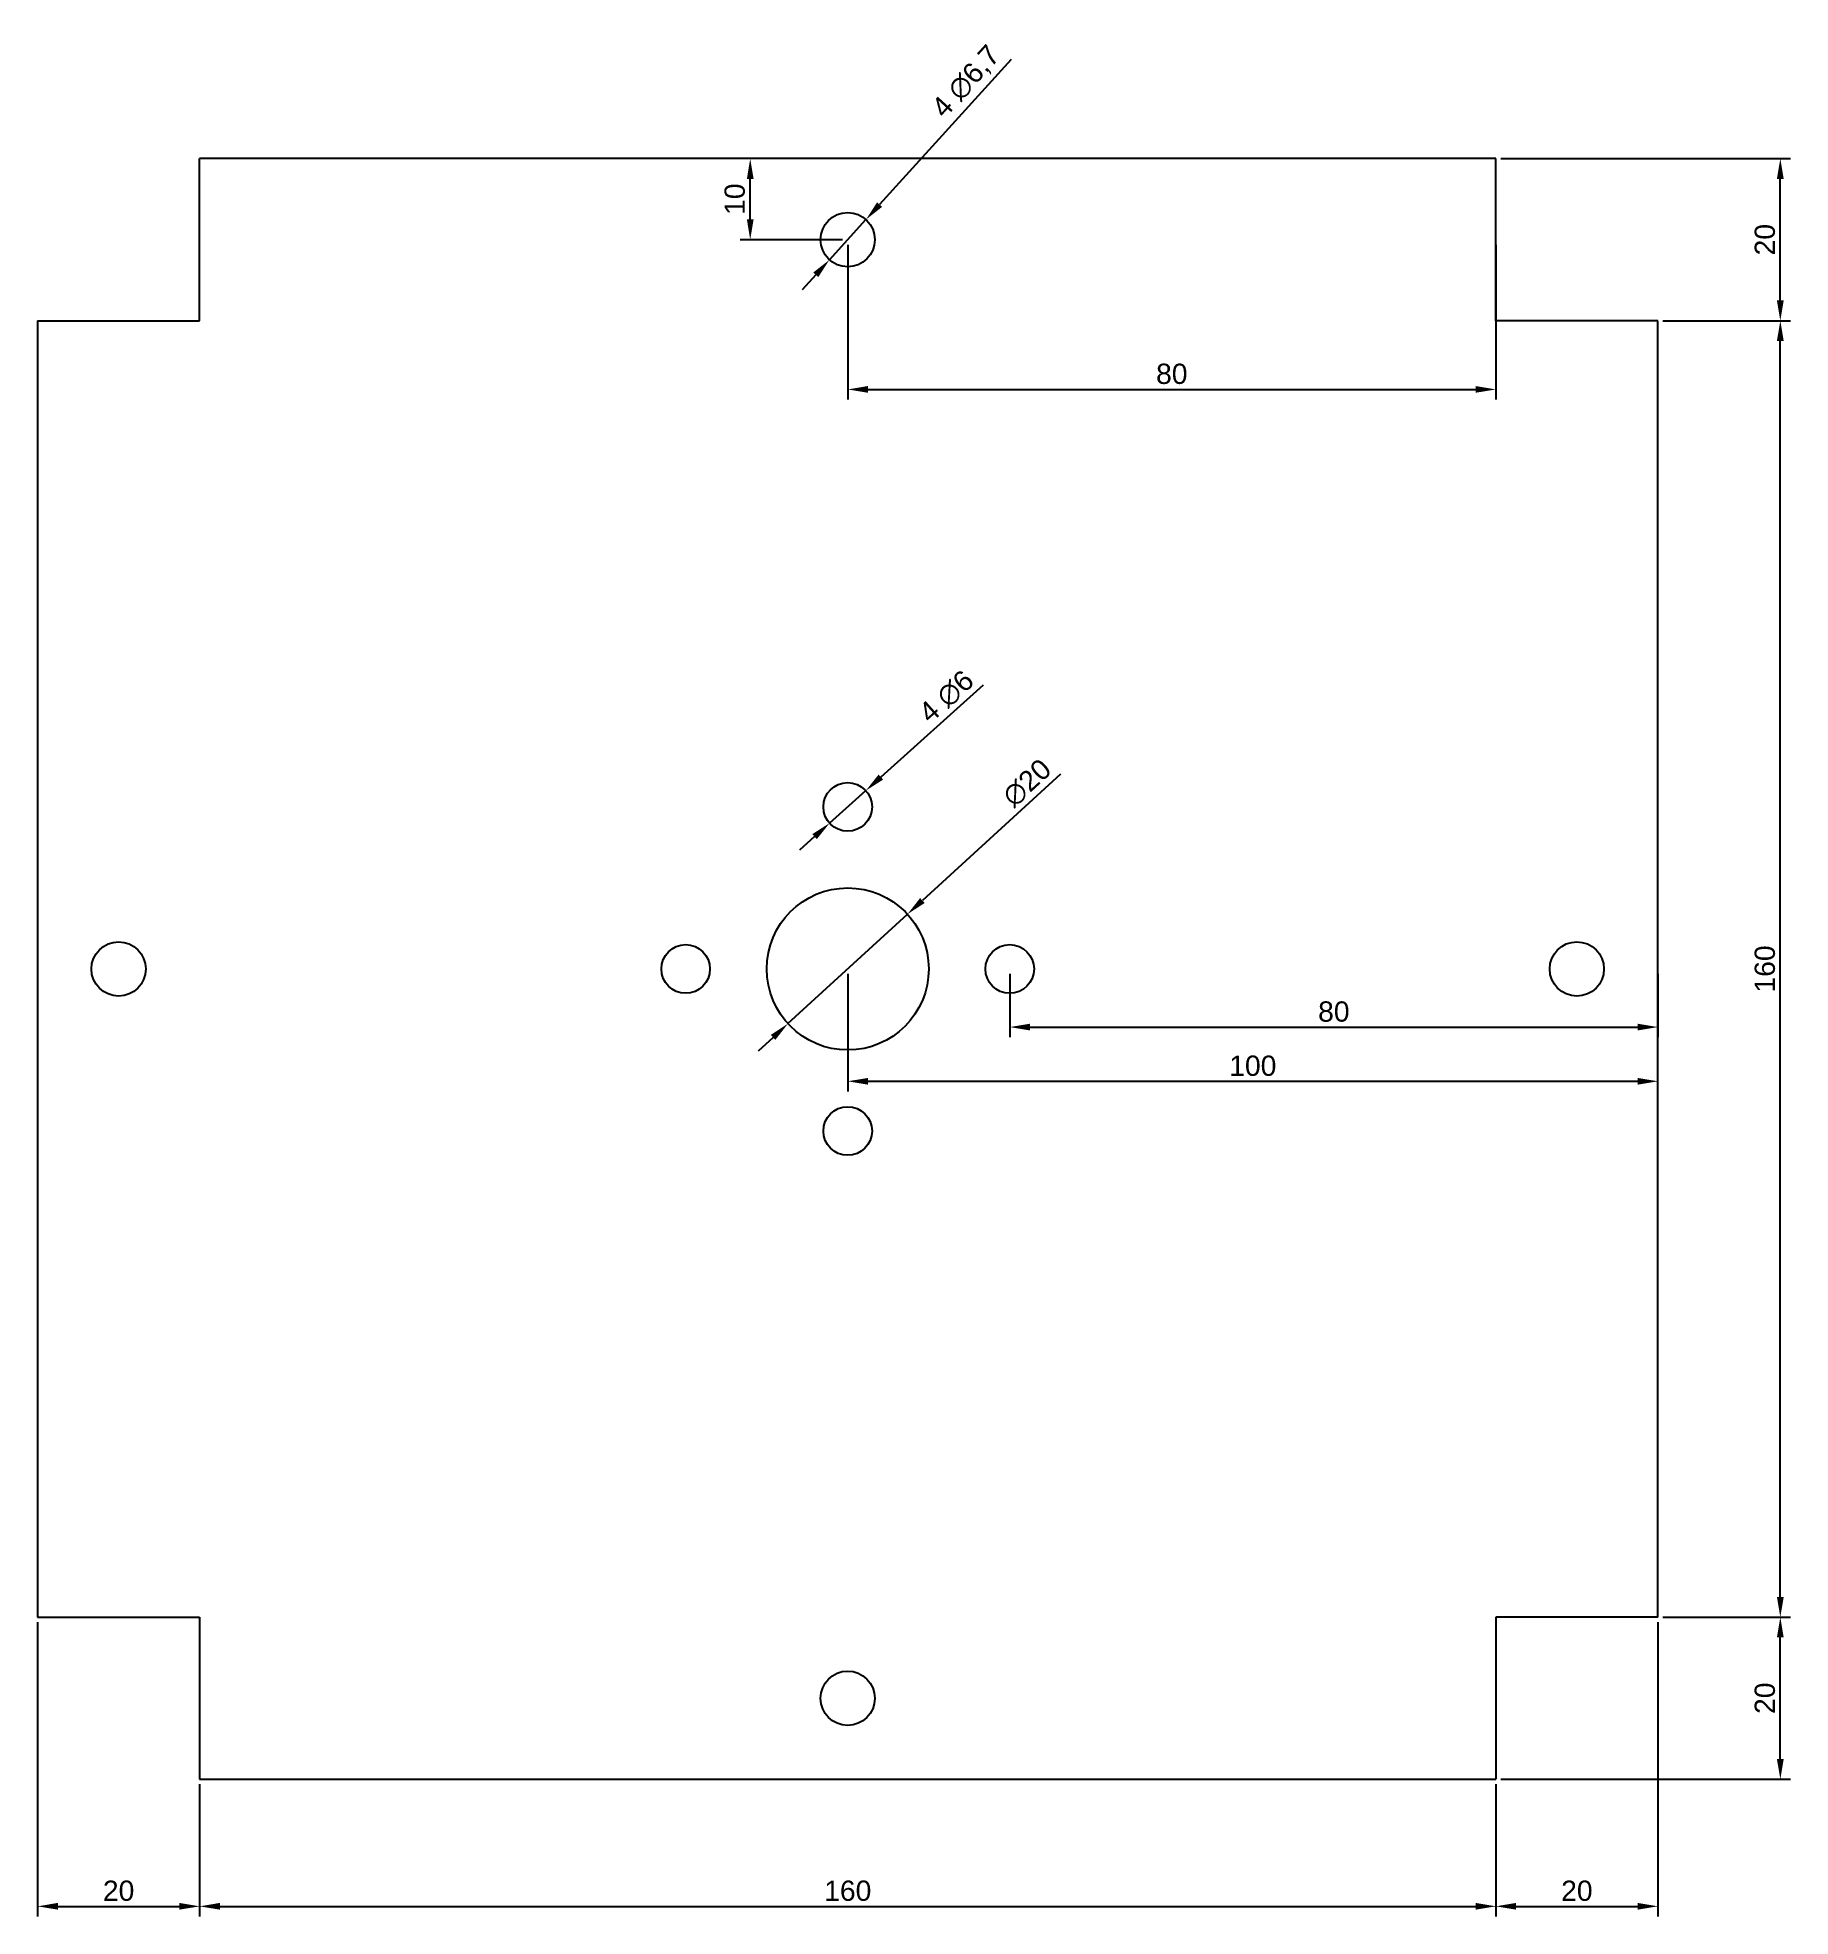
# Model space of a CAD drawing. Header units: inches. Extents: x 3 to 220, y 0 to 232.
import ezdxf

# ---------------------------------------------------------------- set-up
doc = ezdxf.new("R2010")
doc.units = ezdxf.units.IN
doc.header["$MEASUREMENT"] = 0
doc.layers.add('标注', color=2, linetype='Continuous')
doc.styles.get("Standard").update_dxf_attribs({"font": 'arial.ttf'})
doc.dimstyles.new('ISO-25', dxfattribs={"dimtxt": 2.5, "dimasz": 2.5, "dimexe": 1.25, "dimexo": 0.625, "dimtad": 1, "dimtxsty": 'Standard', "dimcen": 2.5, "dimadec": 0, "dimazin": 0, "dimtfac": 1, "dimtmove": 0, "dimatfit": 3, "dimfxl": 1, "dimarcsym": 0})

# ---------------------------------------------------------------- blocks, each defined once
blk = doc.blocks.new('*D17')
at = {"layer": 'Defpoints', "color": 0, "transparency": 16777216}
for p in [(3.46, 37.35), (23.46, 17.35), (23.46, 1.67)]:
    blk.add_point(p, dxfattribs=at)
at = {"layer": '标注', "color": 0, "lineweight": -2, "transparency": 16777216}
for p, q in [((3.46, 36.73), (3.46, 0.42)), ((23.46, 16.73), (23.46, 0.42)), ((5.96, 1.67), (20.96, 1.67))]:
    blk.add_line(p, q, dxfattribs=at)
at = {"layer": '标注', "color": 0, "transparency": 16777216}
for points in [[(5.96, 2.09), (5.96, 1.26), (3.46, 1.67)], [(20.96, 2.09), (20.96, 1.26), (23.46, 1.67)]]:
    blk.add_solid(points, dxfattribs=at)
at = {"layer": '标注', "color": 0, "transparency": 16777216, "insert": (13.46, 3.58), "char_height": 2.5, "attachment_point": 5}
blk.add_mtext('20', dxfattribs=at)
blk = doc.blocks.new('*D18')
at = {"layer": 'Defpoints', "color": 0, "transparency": 16777216}
for p in [(23.46, 17.35), (183.46, 17.35), (183.46, 1.67)]:
    blk.add_point(p, dxfattribs=at)
at = {"layer": '标注', "color": 0, "lineweight": -2, "transparency": 16777216}
for p, q in [((23.46, 16.73), (23.46, 0.42)), ((183.46, 16.73), (183.46, 0.42)), ((25.96, 1.67), (180.96, 1.67))]:
    blk.add_line(p, q, dxfattribs=at)
at = {"layer": '标注', "color": 0, "transparency": 16777216}
for points in [[(25.96, 2.09), (25.96, 1.26), (23.46, 1.67)], [(180.96, 2.09), (180.96, 1.26), (183.46, 1.67)]]:
    blk.add_solid(points, dxfattribs=at)
at = {"layer": '标注', "color": 0, "transparency": 16777216, "insert": (103.46, 3.58), "char_height": 2.5, "attachment_point": 5}
blk.add_mtext('160', dxfattribs=at)
blk = doc.blocks.new('*D19')
at = {"layer": 'Defpoints', "color": 0, "transparency": 16777216}
for p in [(203.46, 37.35), (183.46, 17.35), (203.46, 1.67)]:
    blk.add_point(p, dxfattribs=at)
at = {"layer": '标注', "color": 0, "lineweight": -2, "transparency": 16777216}
for p, q in [((203.46, 36.73), (203.46, 0.42)), ((183.46, 16.73), (183.46, 0.42)), ((185.96, 1.67), (200.96, 1.67))]:
    blk.add_line(p, q, dxfattribs=at)
at = {"layer": '标注', "color": 0, "transparency": 16777216}
for points in [[(185.96, 2.09), (185.96, 1.26), (183.46, 1.67)], [(200.96, 2.09), (200.96, 1.26), (203.46, 1.67)]]:
    blk.add_solid(points, dxfattribs=at)
at = {"layer": '标注', "color": 0, "transparency": 16777216, "insert": (193.46, 3.58), "char_height": 2.5, "attachment_point": 5}
blk.add_mtext('20', dxfattribs=at)
blk = doc.blocks.new('*D15')
at = {"layer": 'Defpoints', "color": 0, "transparency": 16777216}
for p in [(203.46, 37.35), (218.57, 37.35), (183.46, 17.35)]:
    blk.add_point(p, dxfattribs=at)
at = {"layer": '标注', "color": 0, "lineweight": -2, "transparency": 16777216}
for p, q in [((204.08, 37.35), (219.82, 37.35)), ((218.57, 19.85), (218.57, 34.85)), ((184.08, 17.35), (219.82, 17.35))]:
    blk.add_line(p, q, dxfattribs=at)
at = {"layer": '标注', "color": 0, "transparency": 16777216}
for points in [[(218.15, 34.85), (218.99, 34.85), (218.57, 37.35)], [(218.15, 19.85), (218.99, 19.85), (218.57, 17.35)]]:
    blk.add_solid(points, dxfattribs=at)
at = {"layer": '标注', "color": 0, "transparency": 16777216, "insert": (216.67, 27.35), "char_height": 2.5, "attachment_point": 5, "rotation": 90}
blk.add_mtext('20', dxfattribs=at)
blk = doc.blocks.new('*D20')
at = {"layer": 'Defpoints', "color": 0, "transparency": 16777216}
for p in [(203.46, 197.35), (218.57, 197.35), (203.46, 37.35)]:
    blk.add_point(p, dxfattribs=at)
at = {"layer": '标注', "color": 0, "lineweight": -2, "transparency": 16777216}
for p, q in [((204.08, 197.35), (219.82, 197.35)), ((218.57, 39.85), (218.57, 194.85)), ((204.08, 37.35), (219.82, 37.35))]:
    blk.add_line(p, q, dxfattribs=at)
at = {"layer": '标注', "color": 0, "transparency": 16777216}
for points in [[(218.15, 194.85), (218.99, 194.85), (218.57, 197.35)], [(218.15, 39.85), (218.99, 39.85), (218.57, 37.35)]]:
    blk.add_solid(points, dxfattribs=at)
at = {"layer": '标注', "color": 0, "transparency": 16777216, "insert": (216.67, 117.35), "char_height": 2.5, "attachment_point": 5, "rotation": 90}
blk.add_mtext('160', dxfattribs=at)
blk = doc.blocks.new('*D21')
at = {"layer": 'Defpoints', "color": 0, "transparency": 16777216}
for p in [(183.46, 217.35), (218.57, 217.35), (203.46, 197.35)]:
    blk.add_point(p, dxfattribs=at)
at = {"layer": '标注', "color": 0, "lineweight": -2, "transparency": 16777216}
for p, q in [((184.08, 217.35), (219.82, 217.35)), ((218.57, 199.85), (218.57, 214.85)), ((204.08, 197.35), (219.82, 197.35))]:
    blk.add_line(p, q, dxfattribs=at)
at = {"layer": '标注', "color": 0, "transparency": 16777216}
for points in [[(218.15, 214.85), (218.99, 214.85), (218.57, 217.35)], [(218.15, 199.85), (218.99, 199.85), (218.57, 197.35)]]:
    blk.add_solid(points, dxfattribs=at)
at = {"layer": '标注', "color": 0, "transparency": 16777216, "insert": (216.67, 207.35), "char_height": 2.5, "attachment_point": 5, "rotation": 90}
blk.add_mtext('20', dxfattribs=at)
blk = doc.blocks.new('*D22')
at = {"layer": 'Defpoints', "color": 0, "transparency": 16777216}
for p in [(105.71, 209.83), (101.2, 204.87)]:
    blk.add_point(p, dxfattribs=at)
at = {"layer": '标注', "color": 0, "lineweight": -2, "transparency": 16777216}
for p, q in [((123.65, 229.58), (107.39, 211.68)), ((101.2, 204.87), (105.71, 209.83)), ((99.52, 203.02), (97.84, 201.17))]:
    blk.add_line(p, q, dxfattribs=at)
at = {"layer": '标注', "color": 0, "transparency": 16777216}
for points in [[(107.08, 211.96), (107.7, 211.4), (105.71, 209.83)], [(99.21, 203.3), (99.83, 202.74), (101.2, 204.87)]]:
    blk.add_solid(points, dxfattribs=at)
at = {"layer": '标注', "color": 0, "transparency": 16777216, "insert": (118.17, 226.77), "char_height": 2.5, "attachment_point": 5, "rotation": 47.75}
blk.add_mtext('4 ∅6,7', dxfattribs=at)
blk = doc.blocks.new('*D23')
at = {"layer": 'Defpoints', "color": 0, "transparency": 16777216}
for p in [(110.83, 124.11), (96.08, 110.6)]:
    blk.add_point(p, dxfattribs=at)
at = {"layer": '标注', "color": 0, "lineweight": -2, "transparency": 16777216}
for p, q in [((129.71, 141.4), (112.67, 125.8)), ((96.08, 110.6), (110.83, 124.11)), ((94.24, 108.91), (92.4, 107.22))]:
    blk.add_line(p, q, dxfattribs=at)
at = {"layer": '标注', "color": 0, "transparency": 16777216}
for points in [[(112.39, 126.1), (112.95, 125.49), (110.83, 124.11)], [(93.96, 109.21), (94.52, 108.6), (96.08, 110.6)]]:
    blk.add_solid(points, dxfattribs=at)
at = {"layer": '标注', "color": 0, "transparency": 16777216, "insert": (125.59, 140.31), "char_height": 2.5, "attachment_point": 5, "rotation": 42.4971}
blk.add_mtext('∅20', dxfattribs=at)
blk = doc.blocks.new('*D24')
at = {"layer": 'Defpoints', "color": 0, "transparency": 16777216}
for p in [(105.69, 139.36), (101.22, 135.35)]:
    blk.add_point(p, dxfattribs=at)
at = {"layer": '标注', "color": 0, "lineweight": -2, "transparency": 16777216}
for p, q in [((120.18, 152.37), (107.55, 141.03)), ((101.22, 135.35), (105.69, 139.36)), ((99.36, 133.68), (97.5, 132.01))]:
    blk.add_line(p, q, dxfattribs=at)
at = {"layer": '标注', "color": 0, "transparency": 16777216}
for points in [[(107.27, 141.34), (107.83, 140.72), (105.69, 139.36)], [(99.09, 133.99), (99.64, 133.37), (101.22, 135.35)]]:
    blk.add_solid(points, dxfattribs=at)
at = {"layer": '标注', "color": 0, "transparency": 16777216, "insert": (115.65, 150.95), "char_height": 2.5, "attachment_point": 5, "rotation": 41.9254}
blk.add_mtext('4 ∅6', dxfattribs=at)
blk = doc.blocks.new('*D25')
at = {"layer": 'Defpoints', "color": 0, "transparency": 16777216}
for p in [(91.42, 217.35), (103.46, 217.35), (103.46, 207.35)]:
    blk.add_point(p, dxfattribs=at)
at = {"layer": '标注', "color": 0, "lineweight": -2, "transparency": 16777216}
for p, q in [((102.83, 217.35), (90.17, 217.35)), ((91.42, 209.85), (91.42, 214.85)), ((102.83, 207.35), (90.17, 207.35))]:
    blk.add_line(p, q, dxfattribs=at)
at = {"layer": '标注', "color": 0, "transparency": 16777216}
for points in [[(91.01, 214.85), (91.84, 214.85), (91.42, 217.35)], [(91.01, 209.85), (91.84, 209.85), (91.42, 207.35)]]:
    blk.add_solid(points, dxfattribs=at)
at = {"layer": '标注', "color": 0, "transparency": 16777216, "insert": (89.52, 212.35), "char_height": 2.5, "attachment_point": 5, "rotation": 90}
blk.add_mtext('10', dxfattribs=at)
blk = doc.blocks.new('*D26')
at = {"layer": 'Defpoints', "color": 0, "transparency": 16777216}
for p in [(103.46, 207.35), (183.46, 207.35), (183.46, 188.87)]:
    blk.add_point(p, dxfattribs=at)
at = {"layer": '标注', "color": 0, "lineweight": -2, "transparency": 16777216}
for p, q in [((103.46, 206.73), (103.46, 187.62)), ((183.46, 206.73), (183.46, 187.62)), ((105.96, 188.87), (180.96, 188.87))]:
    blk.add_line(p, q, dxfattribs=at)
at = {"layer": '标注', "color": 0, "transparency": 16777216}
for points in [[(105.96, 189.29), (105.96, 188.46), (103.46, 188.87)], [(180.96, 189.29), (180.96, 188.46), (183.46, 188.87)]]:
    blk.add_solid(points, dxfattribs=at)
at = {"layer": '标注', "color": 0, "transparency": 16777216, "insert": (143.46, 190.78), "char_height": 2.5, "attachment_point": 5}
blk.add_mtext('80', dxfattribs=at)
blk = doc.blocks.new('*D16')
at = {"layer": 'Defpoints', "color": 0, "transparency": 16777216}
for p in [(103.46, 117.35), (203.46, 103.49), (203.46, 103.49)]:
    blk.add_point(p, dxfattribs=at)
at = {"layer": '标注', "color": 0, "lineweight": -2, "transparency": 16777216}
for p, q in [((103.46, 116.73), (103.46, 102.24)), ((203.46, 104.11), (203.46, 104.74)), ((105.96, 103.49), (200.96, 103.49))]:
    blk.add_line(p, q, dxfattribs=at)
at = {"layer": '标注', "color": 0, "transparency": 16777216}
for points in [[(105.96, 103.9), (105.96, 103.07), (103.46, 103.49)], [(200.96, 103.9), (200.96, 103.07), (203.46, 103.49)]]:
    blk.add_solid(points, dxfattribs=at)
at = {"layer": '标注', "color": 0, "transparency": 16777216, "insert": (153.46, 105.39), "char_height": 2.5, "attachment_point": 5}
blk.add_mtext('100', dxfattribs=at)
blk = doc.blocks.new('*D27')
at = {"layer": 'Defpoints', "color": 0, "transparency": 16777216}
for p in [(123.46, 117.35), (203.46, 117.35), (203.46, 110.18)]:
    blk.add_point(p, dxfattribs=at)
at = {"layer": '标注', "color": 0, "lineweight": -2, "transparency": 16777216}
for p, q in [((123.46, 116.73), (123.46, 108.93)), ((203.46, 116.73), (203.46, 108.93)), ((125.96, 110.18), (200.96, 110.18))]:
    blk.add_line(p, q, dxfattribs=at)
at = {"layer": '标注', "color": 0, "transparency": 16777216}
for points in [[(125.96, 110.59), (125.96, 109.76), (123.46, 110.18)], [(200.96, 110.59), (200.96, 109.76), (203.46, 110.18)]]:
    blk.add_solid(points, dxfattribs=at)
at = {"layer": '标注', "color": 0, "transparency": 16777216, "insert": (163.46, 112.08), "char_height": 2.5, "attachment_point": 5}
blk.add_mtext('80', dxfattribs=at)

msp = doc.modelspace()

# ---------------------------------------------------------------- linework, layer by layer
for p, q in [((23.456, 197.351), (23.456, 217.351)), ((183.456, 197.351), (183.456, 217.351)), ((3.456, 197.351), (23.456, 197.351)), ((203.456, 197.351), (183.456, 197.351)), ((3.456, 37.351), (23.456, 37.351)), ((23.456, 37.351), (23.456, 17.351)), ((203.456, 37.351), (183.456, 37.351)), ((183.456, 37.351), (183.456, 17.351))]:
    msp.add_line(p, q)
for points in [[(183.456, 217.351), (23.456, 217.351)], [(3.456, 197.351), (3.456, 37.351)], [(203.456, 37.351), (203.456, 197.351)], [(23.456, 17.351), (183.456, 17.351)]]:
    msp.add_lwpolyline(points)
for centre, radius in [((103.456, 207.351), 3.35), ((103.456, 137.351), 3), ((103.456, 117.351), 10), ((13.456, 117.351), 3.35), ((193.456, 117.351), 3.35), ((83.456, 117.351), 3), ((123.456, 117.351), 3), ((103.456, 97.351), 3), ((103.456, 27.351), 3.35)]:
    msp.add_circle(centre, radius)

# ---------------------------------------------------------------- dimensions: what is measured, and where the dimension line sits
at = {"layer": '标注'}
for p1, p2, picture, middle in [((101.203, 204.872), (105.708, 209.831), '*D22', (119.771, 225.312)), ((101.224, 135.347), (105.688, 139.356), '*D24', (116.97, 149.488))]:
    dim = msp.add_diameter_dim_2p(p1=p1, p2=p2, text='4 <>', dimstyle='ISO-25', dxfattribs=at)
    dim.commit()
    dim.dimension.update_dxf_attribs({"geometry": picture, "text_midpoint": middle, "dimtype": 163})
for base, p1, p2, picture, middle in [((91.424, 217.351), (103.456, 207.351), (103.456, 217.351), '*D25', (89.522, 212.351)), ((218.569, 37.351), (183.456, 17.351), (203.456, 37.351), '*D15', (216.667, 27.351))]:
    dim = msp.add_linear_dim(base=base, p1=p1, p2=p2, angle=90, dimstyle='ISO-25', dxfattribs=at)
    dim.commit()
    dim.dimension.update_dxf_attribs({"geometry": picture, "text_midpoint": middle})
for base, p1, p2, picture, middle in [((218.569, 217.351), (203.456, 197.351), (183.456, 217.351), '*D21', (216.667, 207.351)), ((218.569, 197.351), (203.456, 37.351), (203.456, 197.351), '*D20', (216.667, 117.351))]:
    dim = msp.add_linear_dim(base=base, p1=p1, p2=p2, angle=90, dimstyle='ISO-25', override={"dimtmove": 1}, dxfattribs=at)
    dim.commit()
    dim.dimension.update_dxf_attribs({"geometry": picture, "text_midpoint": middle})
for base, p1, p2, picture, middle in [((183.456, 188.874), (103.456, 207.351), (183.456, 207.351), '*D26', (143.456, 190.775)), ((203.456, 103.487), (103.456, 117.351), (203.456, 103.487), '*D16', (153.456, 105.389)), ((203.456, 110.175), (123.456, 117.351), (203.456, 117.351), '*D27', (163.456, 112.077)), ((23.456, 1.675), (3.456, 37.351), (23.456, 17.351), '*D17', (13.456, 3.576))]:
    dim = msp.add_linear_dim(base=base, p1=p1, p2=p2, dimstyle='ISO-25', dxfattribs=at)
    dim.commit()
    dim.dimension.update_dxf_attribs({"geometry": picture, "text_midpoint": middle})
dim = msp.add_diameter_dim_2p(p1=(96.083, 110.596), p2=(110.829, 124.107), dimstyle='ISO-25', dxfattribs=at)
dim.commit()
dim.dimension.update_dxf_attribs({"geometry": '*D23', "text_midpoint": (126.926, 138.856), "dimtype": 163})
for base, p1, p2, picture, middle in [((203.456, 1.675), (183.456, 17.351), (203.456, 37.351), '*D19', (193.456, 3.576)), ((183.456, 1.675), (23.456, 17.351), (183.456, 17.351), '*D18', (103.456, 3.576))]:
    dim = msp.add_linear_dim(base=base, p1=p1, p2=p2, dimstyle='ISO-25', override={"dimtmove": 1}, dxfattribs=at)
    dim.commit()
    dim.dimension.update_dxf_attribs({"geometry": picture, "text_midpoint": middle})

doc.saveas('drawing.dxf')
